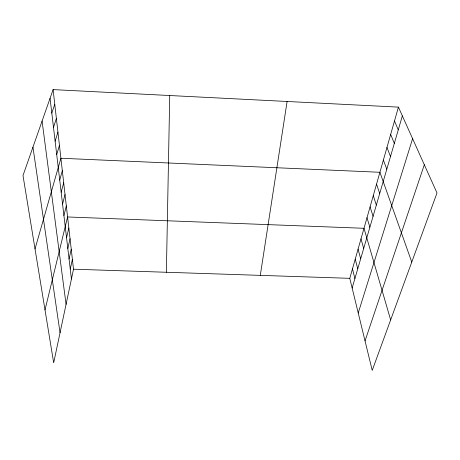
<?xml version="1.0" encoding="UTF-8"?>
<svg xmlns="http://www.w3.org/2000/svg" width="460" height="460" viewBox="0 0 460 460"><rect width="100%" height="100%" fill="white"/><g stroke="black" fill="none" stroke-linecap="round" stroke-linejoin="round"><path stroke-width="0.69" d="M166.382 272.268L169.728 95.525M260.297 275.373L287.103 101.476M53.107 89.608L73.514 269.198L53.676 362.831L23 175.536L53.107 89.608L398.423 107.128L437 192.97L372.221 370.392L349.784 278.329L398.423 107.128M70.259 269.146L72.392 259.336M69.057 258.98L71.237 249.199M67.821 248.515L70.052 238.763M66.545 237.734L68.833 228.028M45.011 309.919L67.574 216.965L363.998 228.292L390.649 319.918M63.917 215.521L66.32 205.913M62.566 204.073L65.027 194.528M61.168 192.28L63.693 182.804M59.731 180.113L62.324 170.712M35.023 248.935L60.904 158.251L379.914 172.281L411.763 262.091M352.147 288.035L402.35 115.874M56.718 154.606L59.443 145.389M55.131 141.226L57.937 132.118M358.231 312.99L412.603 138.684M53.498 127.397L56.379 118.41M51.807 113.097L54.769 104.248M365.033 340.894L424.321 164.755M73.514 269.198L349.784 278.329M394.484 120.991L398.274 129.869M390.666 134.423L394.323 143.411M386.969 147.436L390.494 156.526M383.387 160.045L386.791 169.234M376.539 184.149L379.718 193.493M373.267 195.667L376.337 205.079M370.087 206.856L373.06 216.327M366.999 217.724L369.874 227.246M360.991 238.867L363.682 248.469M358.07 249.147L360.674 258.784M355.235 259.147L357.753 268.807M352.469 268.87L354.913 278.553M32.942 147.16L60.047 332.747M42.084 121.06L66.062 304.359M50.059 98.308L71.426 279.03"/></g></svg>
